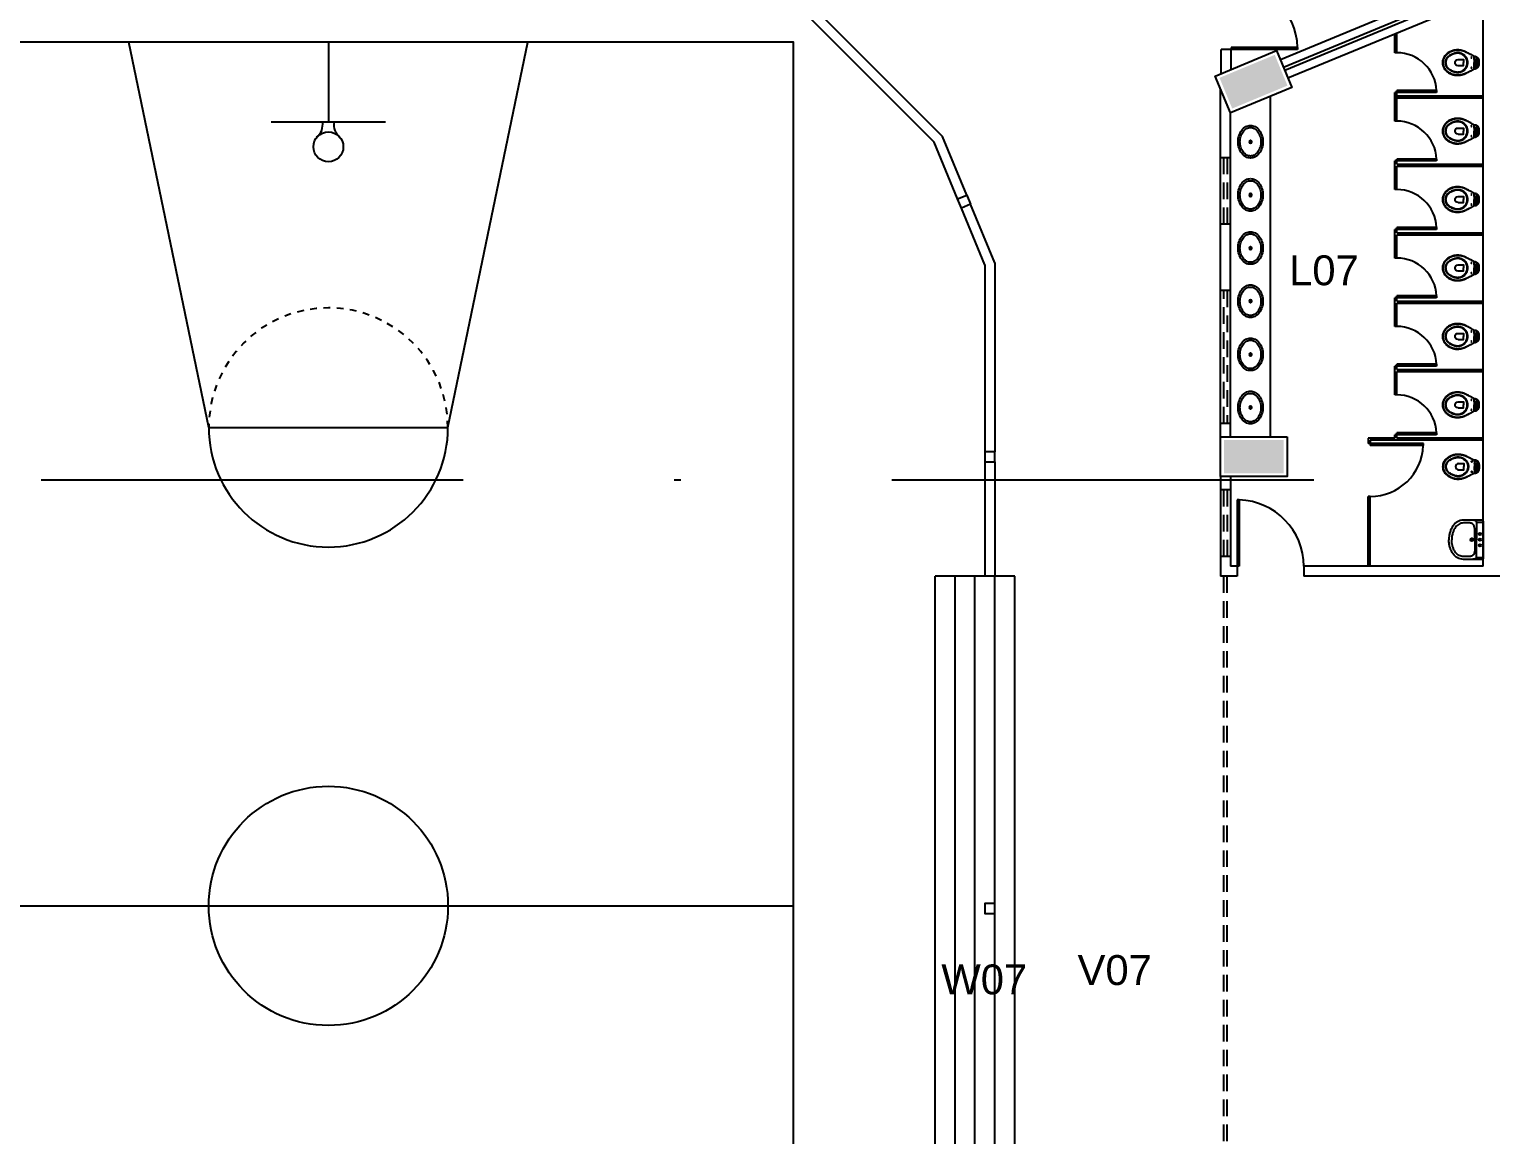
# Model space of a CAD drawing. Extents: x 308 to 539, y -42 to 210.
# Drawn here: x 445.33 to 467.32, y 131.17 to 147.81 of the extents above; entities that cross this region are included whole.
import ezdxf

# ---------------------------------------------------------------- set-up
doc = ezdxf.new("R2010")
doc.units = 0
doc.header["$LTSCALE"] = 2
doc.header["$PDMODE"] = 3
doc.linetypes.add('DASHDOT2', pattern=[12.7, 6.35, -3.175, 0, -3.175])
doc.linetypes.add('HIDDEN', pattern=[0.375, 0.25, -0.125])
doc.layers.get('0').update_dxf_attribs({"linetype": 'CONTINUOUS'})
doc.layers.get('DEFPOINTS').update_dxf_attribs({"linetype": 'CONTINUOUS'})
for name, color, linetype in [('DIVISÓRIAS-ARY', 2, 'CONTINUOUS'), ('ESQUADRIA-ALTA-ARY', 7, 'HIDDEN'), ('HACHURAS-ARY', 9, 'CONTINUOUS'), ('INDIC-CORTE-TBS', 4, 'DASHDOT2'), ('L_DECA', 7, 'CONTINUOUS'), ('MOBILIÁRIO-ARY', 7, 'CONTINUOUS'), ('PAREDE-ALTA-ARY', 1, 'CONTINUOUS'), ('PAREDE-BAIXA-ARY', 2, 'CONTINUOUS'), ('PEÇAS-SANIT-ARY', 7, 'CONTINUOUS'), ('PILARES-PRINC-ARY', 5, 'CONTINUOUS'), ('QUADRA-TREIN-ARY', 7, 'CONTINUOUS'), ('RAMPA-ARY', 2, 'CONTINUOUS'), ('TEXTO-PB-COR-ARY', 12, 'CONTINUOUS')]:
    doc.layers.add(name, color=color, linetype=linetype)
doc.styles.add('ARIAL', font='arial.ttf', dxfattribs={"height": 0.5})
doc.styles.add('SEM_ESCALA', font='arial.ttf')
doc.dimstyles.new('DIMTIC100-ARY', dxfattribs={"dimtxt": 0.3, "dimasz": 0.12, "dimexe": 0.1, "dimexo": 0.15, "dimgap": 0.1, "dimtad": 1, "dimjust": 1, "dimtoh": 1, "dimrnd": 0.01, "dimzin": 0, "dimdsep": 46, "dimtxsty": 'SEM_ESCALA', "dimblk1": 'NONE', "dimblk2": 'NONE', "dimsah": 1, "dimcen": -0.1, "dimdle": 0.06, "dimse1": 1, "dimse2": 1, "dimsd1": 1, "dimsd2": 1, "dimclrd": 1, "dimclre": 1, "dimclrt": 2, "dimadec": 0, "dimazin": 0, "dimtfac": 1, "dimtix": 1, "dimtmove": 2, "dimatfit": 3, "dimldrblk": 'NONE', "dimfxl": 1, "dimtolj": 1, "dimtzin": 0, "dimarcsym": 0})

# ---------------------------------------------------------------- blocks, each defined once
blk = doc.blocks.new('*D7')
at = {"layer": 'DEFPOINTS', "color": 0, "linetype": 'ByBlock', "ltscale": 0.5}
for p in [(420.13, 157.77), (456.899, 121.001), (456.723, 120.824)]:
    blk.add_point(p, dxfattribs=at)
at = {"color": 2, "linetype": 'ByBlock', "ltscale": 0.5, "insert": (420.716, 157.189), "char_height": 0.3, "attachment_point": 5, "rotation": 315, "style": 'SEM_ESCALA'}
blk.add_mtext('\\A1;52.00', dxfattribs=at)
blk = doc.blocks.new('_NONE')
at = {"color": 0, "linetype": 'ByBlock', "ltscale": 0.5}
blk.add_circle((0, 0), 0.25, dxfattribs=at)
blk = doc.blocks.new('RAV10')
at = {"layer": 'L_DECA'}
blk.add_lwpolyline([(4.6, -12.9), (8.2, -12.9), (8.2, -12.9), (8.7, -13), (9.2, -13.2), (9.6, -13.5), (9.9, -14), (10.1, -14.3), (10.1, -14.3), (10.1, -14.3), (10.1, -14.3), (10.1, -14.3), (10.1, -14.3), (12.2, -18), (12.2, -18), (12.5, -18.6), (12.8, -19.1), (13.1, -19.6), (13.3, -20.1), (13.3, -20.1), (13.6, -20.6), (13.9, -21.1), (14.2, -21.5), (14.5, -22.1), (14.7, -22.6), (15, -23.1), (15.3, -23.6), (15.5, -24.1), (15.5, -24.1), (15.9, -24.8), (16.3, -25.6), (16.6, -26.3), (16.9, -27), (17.2, -27.8), (17.5, -28.6), (17.8, -29.4), (18, -30.2), (18, -30.2), (18.3, -31.4), (18.6, -32.6), (18.8, -33.9), (19, -35.2), (19.1, -36.4), (19.1, -37.7), (19.1, -39), (19, -40.3), (19, -40.3), (18.8, -41.6), (18.6, -42.9), (18.2, -44.2), (17.9, -45.5), (17.4, -46.8), (16.9, -48), (16.4, -49.3), (15.8, -50.4), (15.8, -50.4), (15.2, -51.4), (14.6, -52.3), (13.9, -53.1), (13.3, -53.9), (12.5, -54.8), (11.7, -55.5), (10.9, -56.3), (10.1, -57), (10.1, -57), (9, -57.8), (7.9, -58.5), (6.6, -59.1), (5.4, -59.6), (4.1, -60), (2.8, -60.3), (1.4, -60.4), (0, -60.5), (0, -60.5), (-1.4, -60.4), (-2.7, -60.3), (-4, -60), (-5.3, -59.6), (-6.6, -59.1), (-7.8, -58.5), (-9, -57.8), (-10.1, -57), (-10.1, -57), (-10.9, -56.3), (-11.7, -55.5), (-12.5, -54.8), (-13.2, -53.9), (-13.9, -53.1), (-14.5, -52.3), (-15.1, -51.4), (-15.7, -50.4), (-15.7, -50.4), (-16.3, -49.3), (-16.9, -48), (-17.4, -46.8), (-17.8, -45.5), (-18.2, -44.2), (-18.5, -42.9), (-18.7, -41.6), (-19, -40.3), (-19, -40.3), (-19, -39), (-19, -37.7), (-19, -36.4), (-18.9, -35.2), (-18.7, -33.9), (-18.5, -32.6), (-18.2, -31.4), (-17.9, -30.2), (-17.9, -30.2), (-17.7, -29.4), (-17.4, -28.6), (-17.1, -27.8), (-16.9, -27), (-16.6, -26.3), (-16.2, -25.6), (-15.8, -24.8), (-15.5, -24.1), (-15.5, -24.1), (-15.2, -23.6), (-15, -23.1), (-14.7, -22.6), (-14.4, -22.1), (-14.2, -21.5), (-13.9, -21.1), (-13.6, -20.6), (-13.3, -20.1), (-13.3, -20.1), (-13.1, -19.6), (-12.8, -19.1), (-12.4, -18.6), (-12.1, -18), (-10.1, -14.3), (-10.1, -14.3), (-10.1, -14.3), (-10.1, -14.3), (-10.1, -14.3), (-10.1, -14.3), (-9.8, -14), (-9.8, -14), (-9.6, -13.5), (-9.1, -13.2), (-8.6, -13), (-8.1, -12.9), (-4.5, -12.9)], dxfattribs=at)
at = {"layer": 'L_DECA', "color": 1}
for points in [[(12.2, -18), (13.3, -20.1), (13.3, -20.1), (13.6, -20.6), (13.8, -21.1), (14.1, -21.5), (14.3, -22.1), (14.5, -22.6), (14.7, -23.1), (15, -23.6), (15.2, -24.1), (15.2, -24.1), (15.5, -24.8), (15.9, -25.6), (16.2, -26.3), (16.6, -27.1), (16.9, -27.8), (17.1, -28.5), (17.4, -29.4), (17.6, -30.2), (17.6, -30.2), (17.9, -31.4), (18.1, -32.6), (18.3, -33.9), (18.5, -35.2), (18.5, -36.4), (18.5, -37.7), (18.5, -39), (18.4, -40.3), (18.4, -40.3), (18.2, -41.6), (17.9, -42.9), (17.6, -44.2), (17.2, -45.5), (16.7, -46.8), (16.2, -48), (15.6, -49.3), (15, -50.4), (15, -50.4), (14.4, -51.2), (13.9, -52), (13.3, -52.8), (12.8, -53.5), (12.2, -54.2), (11.5, -54.9), (10.9, -55.5), (10.1, -56.2), (10.1, -56.2), (9, -57.1), (7.9, -57.8), (6.6, -58.4), (5.4, -58.9), (4.1, -59.3), (2.8, -59.6), (1.4, -59.8), (0, -59.8), (0, -59.8), (-1.4, -59.8), (-2.7, -59.6), (-4.1, -59.3), (-5.3, -58.9), (-6.6, -58.4), (-7.8, -57.8), (-9, -57.1), (-10.1, -56.2), (-10.1, -56.2), (-10.8, -55.5), (-11.5, -54.9), (-12.1, -54.2), (-12.7, -53.5), (-13.3, -52.8), (-13.9, -52), (-14.4, -51.2), (-14.9, -50.4), (-14.9, -50.4), (-15.5, -49.3), (-16.1, -48), (-16.6, -46.8), (-17.1, -45.5), (-17.5, -44.2), (-17.9, -42.9), (-18.1, -41.6), (-18.3, -40.3), (-18.3, -40.3), (-18.4, -39.1), (-18.5, -37.7), (-18.5, -36.4), (-18.4, -35.2), (-18.2, -33.9), (-18, -32.6), (-17.8, -31.4), (-17.5, -30.2), (-17.5, -30.2), (-17.3, -29.4), (-17, -28.6), (-16.8, -27.8), (-16.5, -27.1), (-16.2, -26.3), (-15.8, -25.6), (-15.5, -24.8), (-15.2, -24.1), (-15.2, -24.1), (-15, -23.6), (-14.7, -23.1), (-14.5, -22.6), (-14.2, -22.1), (-14, -21.5), (-13.7, -21.1), (-13.5, -20.6), (-13.2, -20.1), (-12.1, -18)], [(-7.7, -9.4), (-8.1, -10.1), (-8.5, -10.8), (-8.6, -11.4), (-8.8, -12.2), (-8.8, -13.1)], [(-5.1, -12.9), (-5.1, -9.7), (-5.1, -7.8), (-5.1, -7.8), (-5.2, -7.6), (-5.3, -7.5), (-5.5, -7.4), (-5.9, -7.6), (-5.9, -7.6), (-6.4, -8), (-7.1, -8.6), (-7.7, -9.4)], [(5.1, -9.3), (5, -8.9), (4.6, -8.3), (3.9, -7.8), (3.1, -7.7), (0, -7.7), (-3.1, -7.7), (-3.1, -7.7), (-3.9, -7.8), (-4.5, -8.3), (-5, -8.9), (-5.1, -9.7)], [(4.6, -12.9), (4.6, -12.9), (4.2, -12.9), (3.9, -12.6), (3.6, -12.4), (3.6, -12), (3.6, -10.7), (3.6, -10.7), (3.6, -10.5), (3.6, -10.4), (3.7, -10.2), (3.9, -10.1), (3.9, -10.1), (3.9, -9.9), (3.9, -9.7), (3.8, -9.5), (3.6, -9.4), (0, -9.4), (-3.5, -9.4), (-3.5, -9.4), (-3.7, -9.5), (-3.9, -9.7), (-3.9, -9.9), (-3.8, -10.1), (-3.8, -10.1), (-3.6, -10.2), (-3.6, -10.4), (-3.5, -10.5), (-3.5, -10.7), (-3.5, -12), (-3.5, -12), (-3.6, -12.4), (-3.8, -12.6), (-4.1, -12.9), (-4.5, -12.9)], [(3.7, -10.3), (0, -10.3), (-3.6, -10.3)], [(5.1, -12.9), (5.1, -9.7), (5.1, -7.8), (5.1, -7.8), (5.2, -7.6), (5.3, -7.5), (5.5, -7.4), (5.9, -7.6), (5.9, -7.6), (6.4, -8), (7.1, -8.6), (7.7, -9.4)], [(7.7, -9.4), (8.1, -10.1), (8.5, -10.8), (8.6, -11.4), (8.8, -12.2), (8.8, -13.1)], [(-12.9, -30.2), (-12.9, -30.2), (-12.4, -29.3), (-11.9, -28.4), (-11.2, -27.7), (-10.6, -26.9), (-9.9, -26.2), (-9.2, -25.6), (-8.4, -25), (-7.5, -24.4), (-6.7, -23.9), (-5.8, -23.5), (-4.9, -23.1), (-3.9, -22.8), (-3, -22.6), (-2, -22.4), (-1, -22.3), (0, -22.2), (0, -22.2), (1, -22.3), (2, -22.4), (3, -22.6), (4, -22.8), (5, -23.1), (5.8, -23.5), (6.8, -23.9), (7.6, -24.4), (8.5, -25), (9.3, -25.6), (10, -26.2), (10.6, -26.9), (11.3, -27.7), (12, -28.4), (12.5, -29.3), (13, -30.2), (13, -30.2), (13.6, -31.3), (14, -32.6), (14.3, -33.8), (14.6, -35.1), (14.7, -36.4), (14.7, -37.7), (14.7, -39), (14.4, -40.3), (14.4, -40.3), (14.2, -41.6), (13.8, -42.9), (13.4, -44.2), (12.9, -45.5), (12.4, -46.8), (11.7, -48), (11.1, -49.3), (10.4, -50.4), (10.4, -50.4), (9.4, -51.7), (8.4, -52.8), (7.2, -53.8), (5.9, -54.6), (4.5, -55.2), (3.1, -55.8), (1.5, -56.1), (0, -56.2), (0, -56.2), (-1.5, -56.1), (-3.1, -55.8), (-4.4, -55.2), (-5.8, -54.6), (-7.1, -53.8), (-8.3, -52.8), (-9.3, -51.7), (-10.3, -50.4), (-10.3, -50.4), (-11, -49.3), (-11.7, -48), (-12.3, -46.8), (-12.8, -45.5), (-13.3, -44.2), (-13.7, -42.9), (-14.1, -41.6), (-14.4, -40.3), (-14.4, -40.3), (-14.6, -39), (-14.7, -37.7), (-14.6, -36.4), (-14.5, -35.1), (-14.2, -33.8), (-13.9, -32.6), (-13.5, -31.3), (-12.9, -30.2)], [(-12, -30.2), (-12, -30.2), (-11.5, -29.4), (-11, -28.6), (-10.4, -27.9), (-9.8, -27.2), (-9.1, -26.7), (-8.5, -26.1), (-7.7, -25.5), (-6.9, -25), (-6.1, -24.6), (-5.3, -24.2), (-4.5, -23.9), (-3.6, -23.6), (-2.8, -23.4), (-1.8, -23.2), (-0.9, -23.2), (0, -23.1), (0, -23.1), (0.9, -23.2), (1.9, -23.2), (2.8, -23.4), (3.6, -23.6), (4.5, -23.9), (5.4, -24.2), (6.2, -24.6), (7, -25), (7.7, -25.5), (8.5, -26.1), (9.2, -26.7), (9.8, -27.2), (10.4, -27.9), (11, -28.6), (11.5, -29.4), (12, -30.2), (12, -30.2), (12.7, -31.3), (13.2, -32.6), (13.6, -33.8), (13.9, -35), (14.1, -36.4), (14.1, -37.7), (14.1, -39), (13.9, -40.3), (13.9, -40.3), (13.6, -41.7), (13.2, -43), (12.8, -44.3), (12.3, -45.5), (11.7, -46.9), (11.1, -48.1), (10.4, -49.3), (9.6, -50.4), (9.6, -50.4), (8.8, -51.6), (7.8, -52.6), (6.7, -53.5), (5.5, -54.2), (4.2, -54.8), (2.8, -55.3), (1.5, -55.5), (0, -55.7), (0, -55.7), (-1.5, -55.5), (-2.8, -55.3), (-4.2, -54.8), (-5.4, -54.2), (-6.6, -53.5), (-7.7, -52.6), (-8.7, -51.6), (-9.6, -50.4), (-9.6, -50.4), (-10.3, -49.3), (-11, -48.1), (-11.7, -46.9), (-12.2, -45.5), (-12.7, -44.3), (-13.1, -43), (-13.5, -41.7), (-13.8, -40.3), (-13.8, -40.3), (-14, -39), (-14.1, -37.7), (-14, -36.4), (-13.9, -35), (-13.6, -33.8), (-13.2, -32.6), (-12.7, -31.3), (-12, -30.2)], [(-4.5, -37), (-4.5, -29), (0, -29)], [(4.6, -37), (4.6, -29), (0, -29)]]:
    blk.add_lwpolyline(points, dxfattribs=at)
at = {"layer": 'L_DECA', "color": 7}
for points in [[(10.1, -14.3), (10.1, -14.3), (10.1, -14.3), (10.1, -14.3), (10.1, -14.3), (10.1, -14.3), (9.6, -11.3), (9.6, -11.3), (9.3, -10.2), (8.9, -9.3), (8.3, -8.5), (7.7, -7.7), (6.9, -7), (6.1, -6.5), (5.1, -6.2), (4.1, -5.9), (4.1, -5.9), (3.6, -5.8), (3.1, -5.7), (2.6, -5.6), (2, -5.6), (1.5, -5.6), (1, -5.5), (0.5, -5.5), (0, -5.5), (0, -5.5), (-0.5, -5.5), (-1, -5.5), (-1.5, -5.6), (-2, -5.6), (-2.5, -5.6), (-3, -5.7), (-3.5, -5.8), (-4, -5.9), (-4, -5.9), (-5, -6.2), (-6, -6.5), (-6.9, -7), (-7.6, -7.7), (-8.2, -8.5), (-8.8, -9.3), (-9.3, -10.2), (-9.6, -11.3), (-10, -14.3), (-10, -14.3), (-10, -14.3), (-10, -14.3), (-10, -14.3), (-10.1, -14.3)], [(-4.5, -12.9), (0, -12.9)], [(4.6, -12.9), (0, -12.9)]]:
    blk.add_lwpolyline(points, dxfattribs=at)
at = {"layer": 'L_DECA', "color": 1}
for centre in [(-7.6, -17), (7.6, -17)]:
    blk.add_circle(centre, 0.672, dxfattribs=at)
blk.add_arc((0, -37), 4.56, 180, 0, dxfattribs=at)
blk = doc.blocks.new('DUO04')
at = {"layer": 'L_DECA'}
blk.add_line((-27.8, 0), (27.8, 0), dxfattribs=at)
at = {"layer": 'L_DECA', "color": 1}
for p, q in [((-26.5, -9.9), (-26.5, 0)), ((26.5, -9.9), (26.5, 0)), ((-26.5, -9.9), (0, -9.9)), ((26.5, -9.9), (0, -9.9))]:
    blk.add_line(p, q, dxfattribs=at)
at = {"layer": 'L_DECA', "color": 7}
for points in [[(-27.8, 0), (-27.8, 0), (-28.5, -0.1), (-29.1, -0.3), (-29.4, -0.8), (-29.5, -1.4), (-29.5, -23.9)], [(27.8, 0), (27.8, 0), (28.5, -0.1), (29.1, -0.3), (29.4, -0.8), (29.5, -1.4), (29.5, -23.9)], [(-29.5, -23.9), (-29.5, -29.7), (-29.5, -29.7), (-29.4, -32.1), (-28.9, -34.4), (-28.2, -36.5), (-27.2, -38.6), (-26.1, -40.5), (-24.7, -42.2), (-23.1, -43.8), (-21.3, -45.2), (-21.3, -45.2), (-20.2, -45.9), (-19.1, -46.6), (-18, -47.2), (-16.9, -47.9), (-15.7, -48.4), (-14.5, -49), (-13.3, -49.4), (-12.1, -49.9), (-10.8, -50.3), (-9.5, -50.5), (-8.2, -50.9), (-6.7, -51.1), (-4.8, -51.4), (-2.9, -51.5), (-1.4, -51.5), (0, -51.5)], [(29.5, -23.9), (29.5, -29.7), (29.5, -29.7), (29.4, -32.1), (28.9, -34.4), (28.2, -36.5), (27.2, -38.6), (26.1, -40.5), (24.7, -42.2), (23.1, -43.8), (21.3, -45.2), (21.3, -45.2), (20.2, -45.9), (19.1, -46.6), (18, -47.2), (16.9, -47.9), (15.7, -48.4), (14.5, -49), (13.3, -49.4), (12.1, -49.9), (10.8, -50.3), (9.5, -50.5), (8.2, -50.9), (6.7, -51.1), (4.8, -51.4), (2.9, -51.5), (1.4, -51.5), (0, -51.5)]]:
    blk.add_lwpolyline(points, dxfattribs=at)
at = {"layer": 'L_DECA', "color": 1}
for points in [[(-26.5, -9.9), (-26.9, -10), (-27.5, -10.1), (-28, -10.6), (-28.4, -11.2), (-28.7, -11.9), (-29, -12.7), (-29.2, -13.7), (-29.4, -15), (-29.5, -16.8)], [(0, -12.4), (0, -12.4), (-0.8, -12.4), (-1.4, -12.4), (-1.1, -12.4), (-1.8, -12.4), (-2.5, -12.4), (-3.3, -12.4), (-3.9, -12.4), (-4.7, -12.4), (-7.9, -12.4), (-8.6, -12.4), (-9.3, -12.4), (-10, -12.4), (-10.7, -12.4), (-11.4, -12.4), (-12, -12.4), (-12.7, -12.4), (-12.7, -12.4), (-13.7, -12.4), (-14.7, -12.5), (-15.8, -12.6), (-16.8, -12.8), (-17.8, -13), (-18.8, -13.2), (-19.8, -13.5), (-20.8, -13.7), (-20.8, -13.7), (-21.7, -14.1), (-22.6, -14.7), (-23.3, -15.4), (-23.9, -16.1), (-24.5, -17), (-24.8, -18), (-25.1, -19), (-25.2, -20), (-25.2, -20), (-25.2, -21.8), (-25.2, -23.1), (-25.2, -23.9)], [(0, -12.4), (0, -12.4), (0.8, -12.4), (1.4, -12.4), (1.1, -12.4), (1.8, -12.4), (2.5, -12.4), (3.3, -12.4), (3.9, -12.4), (4.7, -12.4), (7.9, -12.4), (8.6, -12.4), (9.3, -12.4), (10, -12.4), (10.7, -12.4), (11.4, -12.4), (12, -12.4), (12.7, -12.4), (12.7, -12.4), (13.7, -12.4), (14.7, -12.5), (15.8, -12.6), (16.8, -12.8), (17.8, -13), (18.8, -13.2), (19.8, -13.5), (20.8, -13.7), (20.8, -13.7), (21.7, -14.1), (22.6, -14.7), (23.3, -15.4), (23.9, -16.1), (24.5, -17), (24.8, -18), (25.1, -19), (25.2, -20), (25.2, -20), (25.2, -21.8), (25.2, -23.1), (25.2, -23.9)], [(26.5, -9.9), (26.9, -10), (27.5, -10.1), (28, -10.6), (28.4, -11.2), (28.7, -11.9), (29, -12.7), (29.2, -13.7), (29.4, -15), (29.5, -16.8)], [(-25.2, -23.9), (-25.2, -27.3), (-25.2, -29.6), (-25.2, -29.6), (-25, -31.4), (-24.8, -33.1), (-24.2, -34.8), (-23.5, -36.3), (-22.6, -37.8), (-21.6, -39.1), (-20.4, -40.4), (-19.1, -41.4), (-19.1, -41.4), (-18.1, -42.1), (-17.1, -42.7), (-16.2, -43.3), (-15.2, -43.9), (-14.1, -44.4), (-13, -44.8), (-11.9, -45.3), (-10.8, -45.7), (-9.7, -46.1), (-8.6, -46.4), (-6.7, -46.8), (-5.2, -47), (-3.3, -47.2), (-2.1, -47.2), (-1, -47.2), (0, -47.2)], [(25.2, -23.9), (25.2, -27.3), (25.2, -29.6), (25.2, -29.6), (25, -31.4), (24.8, -33.1), (24.2, -34.8), (23.5, -36.3), (22.6, -37.8), (21.6, -39.1), (20.4, -40.4), (19.1, -41.4), (19.1, -41.4), (18.1, -42.1), (17.1, -42.7), (16.2, -43.3), (15.2, -43.9), (14.1, -44.4), (13, -44.8), (11.9, -45.3), (10.8, -45.7), (9.7, -46.1), (8.6, -46.4), (6.7, -46.8), (5.2, -47), (3.3, -47.2), (2.1, -47.2), (1, -47.2), (0, -47.2)]]:
    blk.add_lwpolyline(points, dxfattribs=at)
for centre, radius in [((-8.5, -4.9), 1.75), ((0, -17), 2.25), ((0, -4.9), 1.75), ((0, -17), 0.981), ((8.5, -4.9), 1.75)]:
    blk.add_circle(centre, radius, dxfattribs=at)
blk = doc.blocks.new('CUB01')
at = {"layer": 'L_DECA'}
blk.add_lwpolyline([(-24.5, -18.7, 0.124977), (-22.8, -25.6, 0.105809), (-17.3, -31.9, 0.086634), (-9.6, -35.9, 0.076682), (0, -37.4, 0.076682), (9.6, -35.9, 0.086634), (17.3, -31.9, 0.105809), (22.8, -25.6, 0.124977), (24.5, -18.7, 0.124977), (22.8, -11.8, 0.105809), (17.3, -5.5, 0.086634), (9.6, -1.5, 0.076682), (0, 0, 0.076682), (-9.6, -1.5, 0.086634), (-17.3, -5.5, 0.105809), (-22.8, -11.8, 0.124977)], format="xyb", close=True, dxfattribs=at)
at = {"layer": 'L_DECA', "color": 1}
blk.add_lwpolyline([(0.1, -2.9, 0.074123), (-8.3, -4.1, 0.084852), (-15, -7.5, 0.106323), (-19.8, -12.9, 0.128843), (-21.3, -18.6, 0.128843), (-19.8, -24.4, 0.106323), (-15, -29.8, 0.084852), (-8.3, -33.1, 0.074123), (0.1, -34.4, 0.074123), (8.6, -33.1, 0.084852), (15.3, -29.8, 0.106323), (20, -24.4, 0.128843), (21.5, -18.6, 0.128843), (20, -12.9, 0.106323), (15.3, -7.5, 0.084852), (8.6, -4.1, 0.074123)], format="xyb", close=True, dxfattribs=at)
for radius in [2.25, 1.06]:
    blk.add_circle((0.1, -18.7), radius, dxfattribs=at)

msp = doc.modelspace()

# ---------------------------------------------------------------- hatches: boundary and pattern name
at = {"layer": 'HACHURAS-ARY', "ltscale": 0.5}
for points in [[(464.067, 147.424), (463.236, 147.079), (463.427, 146.617), (464.258, 146.962)], [(464.203, 141.627), (463.303, 141.627), (463.303, 141.127), (464.203, 141.127)]]:
    msp.add_hatch(color=256, dxfattribs=at).paths.add_polyline_path(points)

# ---------------------------------------------------------------- linework, layer by layer
at = {"layer": 'DIVISÓRIAS-ARY'}
for p, q in [((465.873, 147.457), (465.873, 147.739)), ((465.903, 147.457), (465.903, 147.751)), ((464.411, 147.536), (463.411, 147.536)), ((463.411, 147.536), (463.411, 147.506)), ((464.411, 147.506), (463.411, 147.506)), ((464.411, 147.536), (464.411, 147.506)), ((465.903, 147.457), (465.873, 147.457)), ((465.873, 146.427), (465.873, 146.857)), ((466.502, 146.857), (465.873, 146.857)), ((466.502, 146.887), (465.903, 146.887)), ((465.903, 146.857), (465.903, 146.887)), ((465.903, 146.607), (465.903, 146.857)), ((465.903, 146.807), (467.203, 146.807)), ((465.903, 146.427), (465.903, 146.777)), ((465.903, 146.777), (467.203, 146.777)), ((466.502, 146.887), (466.502, 146.857)), ((465.903, 146.427), (465.873, 146.427)), ((465.873, 145.397), (465.873, 145.827)), ((466.502, 145.827), (465.873, 145.827)), ((466.502, 145.857), (465.903, 145.857)), ((465.903, 145.827), (465.903, 145.857)), ((465.903, 145.777), (465.903, 145.827)), ((465.903, 145.777), (465.903, 145.827)), ((466.502, 145.857), (466.502, 145.827)), ((465.903, 145.777), (467.203, 145.777)), ((465.903, 145.397), (465.903, 145.747)), ((465.903, 145.747), (467.203, 145.747)), ((465.903, 145.397), (465.873, 145.397)), ((465.873, 144.367), (465.873, 144.797)), ((466.502, 144.797), (465.873, 144.797)), ((466.502, 144.827), (465.903, 144.827)), ((465.903, 144.797), (465.903, 144.827)), ((465.903, 144.747), (465.903, 144.797)), ((465.903, 144.747), (465.903, 144.797)), ((465.903, 144.747), (467.203, 144.747)), ((465.903, 144.367), (465.903, 144.717)), ((465.903, 144.717), (467.203, 144.717)), ((466.502, 144.827), (466.502, 144.797)), ((465.903, 144.367), (465.873, 144.367)), ((465.873, 143.337), (465.873, 143.767)), ((466.502, 143.767), (465.873, 143.767)), ((466.502, 143.797), (465.903, 143.797)), ((465.903, 143.767), (465.903, 143.797)), ((465.903, 143.717), (465.903, 143.767)), ((465.903, 143.717), (465.903, 143.767)), ((465.903, 143.717), (467.203, 143.717)), ((465.903, 143.337), (465.903, 143.687)), ((465.903, 143.687), (467.203, 143.687)), ((466.502, 143.797), (466.502, 143.767)), ((465.903, 143.337), (465.873, 143.337)), ((466.502, 142.737), (465.873, 142.737)), ((465.873, 142.307), (465.873, 142.737)), ((466.502, 142.767), (465.903, 142.767)), ((465.903, 142.737), (465.903, 142.767)), ((465.903, 142.687), (465.903, 142.737)), ((465.903, 142.687), (465.903, 142.737)), ((466.502, 142.767), (466.502, 142.737)), ((465.903, 142.687), (467.203, 142.687)), ((465.903, 142.307), (465.903, 142.657)), ((465.903, 142.657), (467.203, 142.657)), ((465.903, 142.307), (465.873, 142.307)), ((465.873, 141.657), (465.473, 141.657)), ((465.473, 141.657), (465.473, 141.577)), ((467.203, 141.627), (465.503, 141.627)), ((465.503, 141.627), (465.503, 141.577)), ((466.502, 141.707), (465.873, 141.707)), ((465.873, 141.657), (465.873, 141.707)), ((466.502, 141.737), (465.903, 141.737)), ((465.903, 141.707), (465.903, 141.737)), ((465.903, 141.657), (465.903, 141.707)), ((467.203, 141.657), (465.903, 141.657)), ((466.502, 141.737), (466.502, 141.707)), ((466.303, 141.577), (465.473, 141.577)), ((465.503, 141.577), (465.503, 141.547)), ((466.303, 141.547), (465.503, 141.547)), ((466.303, 141.547), (466.303, 141.577)), ((465.473, 139.727), (465.473, 140.777)), ((465.503, 140.777), (465.473, 140.777)), ((465.503, 139.727), (465.503, 140.777)), ((463.533, 140.727), (463.503, 140.727)), ((463.503, 140.727), (463.503, 139.727)), ((463.533, 140.727), (463.533, 139.727)), ((463.533, 139.727), (463.503, 139.727))]:
    msp.add_line(p, q, dxfattribs=at)
at = {"layer": 'DIVISÓRIAS-ARY', "color": 7, "ltscale": 0.5}
for centre, radius, start, end in [((463.411, 147.506), 1, 1.7191, 90), ((465.903, 146.857), 0.6, 2.866, 90), ((465.903, 145.827), 0.6, 2.866, 90), ((465.903, 144.797), 0.6, 2.866, 90), ((465.903, 143.767), 0.6, 2.866, 90), ((465.903, 142.737), 0.6, 2.866, 90), ((465.903, 141.707), 0.6, 2.866, 90), ((465.503, 141.577), 0.8, 270, 357.8509), ((463.503, 139.727), 1, 360, 88.2809)]:
    msp.add_arc(centre, radius, start, end, dxfattribs=at)
at = {"layer": 'ESQUADRIA-ALTA-ARY', "ltscale": 0.5}
for p, q in [((463.403, 145.877), (463.253, 145.877)), ((463.303, 144.877), (463.303, 145.877)), ((463.353, 145.877), (463.353, 144.877)), ((463.403, 144.877), (463.253, 144.877)), ((463.403, 143.877), (463.253, 143.877)), ((463.303, 141.877), (463.303, 143.877)), ((463.353, 143.877), (463.353, 141.877)), ((463.403, 141.877), (463.253, 141.877)), ((463.403, 140.877), (463.253, 140.877)), ((463.303, 139.877), (463.303, 140.877)), ((463.353, 140.877), (463.353, 139.877)), ((463.403, 139.877), (463.253, 139.877)), ((463.303, 129.577), (463.303, 139.577)), ((463.353, 129.577), (463.353, 139.577))]:
    msp.add_line(p, q, dxfattribs=at)
at = {"layer": 'INDIC-CORTE-TBS', "ltscale": 0.5}
msp.add_line((432.706, 141.027), (505.417, 141.027), dxfattribs=at)
at = {"layer": 'MOBILIÁRIO-ARY'}
msp.add_line((464.003, 141.677), (464.003, 146.802), dxfattribs=at)
at = {"layer": 'PAREDE-ALTA-ARY'}
for p, q in [((474.775, 151.616), (464.199, 147.235)), ((474.794, 151.569), (464.219, 147.189)), ((472.488, 150.804), (464.152, 147.35)), ((467.203, 148.29), (464.266, 147.073)), ((467.203, 139.727), (467.203, 148.29)), ((463.411, 147.506), (463.261, 147.506)), ((463.261, 147.144), (463.261, 147.506)), ((463.411, 147.206), (463.411, 147.506)), ((463.253, 141.677), (463.253, 146.906)), ((463.403, 141.677), (463.403, 146.553)), ((463.253, 141.077), (463.253, 139.577)), ((463.403, 141.077), (463.403, 139.727)), ((463.503, 139.727), (463.403, 139.727)), ((463.503, 139.727), (463.403, 139.727)), ((463.503, 139.727), (463.503, 139.577)), ((467.203, 139.727), (464.503, 139.727)), ((464.503, 139.727), (464.503, 139.577)), ((463.503, 139.577), (463.253, 139.577)), ((463.503, 139.577), (463.253, 139.577)), ((473.453, 139.577), (464.503, 139.577))]:
    msp.add_line(p, q, dxfattribs=at)
at = {"layer": 'PAREDE-BAIXA-ARY'}
for p, q in [((456.952, 148.101), (458.941, 146.112)), ((457.058, 148.207), (459.068, 146.197)), ((459.295, 145.258), (458.941, 146.112)), ((459.433, 145.315), (459.068, 146.197)), ((459.856, 144.294), (459.491, 145.176)), ((459.706, 144.264), (459.352, 145.119)), ((459.706, 144.264), (459.706, 141.452)), ((459.856, 144.294), (459.856, 141.452)), ((459.706, 141.302), (459.706, 139.577)), ((459.856, 141.302), (459.856, 139.577))]:
    msp.add_line(p, q, dxfattribs=at)
at = {"layer": 'PILARES-PRINC-ARY'}
for points in [[(464.094, 147.489), (464.324, 146.935), (463.4, 146.552), (463.17, 147.106)], [(459.491, 145.176), (459.352, 145.119), (459.295, 145.258), (459.433, 145.315)], [(464.253, 141.677), (464.253, 141.077), (463.253, 141.077), (463.253, 141.677)], [(459.856, 141.452), (459.706, 141.452), (459.706, 141.302), (459.856, 141.302)], [(459.856, 134.652), (459.706, 134.652), (459.706, 134.502), (459.856, 134.502)]]:
    msp.add_lwpolyline(points, close=True, dxfattribs=at)
at = {"layer": 'QUADRA-TREIN-ARY'}
for p, q in [((448.027, 141.817), (446.827, 147.617)), ((449.827, 147.617), (449.827, 146.417)), ((451.627, 141.817), (452.827, 147.617)), ((448.965, 146.417), (450.688, 146.417)), ((448.027, 141.817), (451.627, 141.817)), ((442.827, 134.617), (456.827, 134.617))]:
    msp.add_line(p, q, dxfattribs=at)
msp.add_lwpolyline([(456.827, 121.617), (456.827, 147.617), (442.827, 147.617), (442.827, 121.617)], close=True, dxfattribs=at)
for centre, radius in [((449.827, 146.041), 0.225), ((449.827, 134.617), 1.8)]:
    msp.add_circle(centre, radius, dxfattribs=at)
for centre, radius, start, end in [((449.508, 146.372), 0.234, 307.042, 10.9512), ((450.143, 146.369), 0.234, 169.0488, 232.958), ((449.827, 141.817), 1.8, 180, 360)]:
    msp.add_arc(centre, radius, start, end, dxfattribs=at)
at = {"layer": 'QUADRA-TREIN-ARY', "linetype": 'HIDDEN', "ltscale": 0.04}
msp.add_arc((449.827, 141.817), 1.8, 0, 180, dxfattribs=at)
at = {"layer": 'RAMPA-ARY'}
for p, q in [((458.956, 129.577), (458.956, 139.577)), ((460.156, 139.577), (458.956, 139.577)), ((459.256, 129.577), (459.256, 139.577)), ((459.556, 129.577), (459.556, 139.577)), ((459.856, 134.652), (459.856, 139.577)), ((460.156, 129.577), (460.156, 139.577)), ((459.856, 129.577), (459.856, 134.502))]:
    msp.add_line(p, q, dxfattribs=at)

# ---------------------------------------------------------------- block references
at = {"layer": 'PEÇAS-SANIT-ARY', "ltscale": 0.5, "yscale": 0.01, "zscale": 0.01, "rotation": 270}
for name, p, xscale in [('RAV10', (467.195, 147.307), -0.01), ('RAV10', (467.195, 146.277), -0.01), ('RAV10', (467.195, 145.247), -0.01), ('RAV10', (467.195, 144.217), -0.01), ('RAV10', (467.195, 143.187), -0.01), ('RAV10', (467.195, 142.157), -0.01), ('RAV10', (467.203, 141.227), 0.01), ('DUO04', (467.203, 140.127), 0.01)]:
    msp.add_blockref(name, p, dxfattribs=dict(at, xscale=xscale))
at = {"layer": 'PEÇAS-SANIT-ARY', "xscale": -0.01, "yscale": 0.01, "zscale": 0.01, "rotation": 90}
for p in [(463.515, 146.117), (463.515, 145.317), (463.515, 144.517), (463.515, 143.717), (463.515, 142.917), (463.515, 142.117)]:
    msp.add_blockref('CUB01', p, dxfattribs=at)

# ---------------------------------------------------------------- texts
at = {"layer": 'TEXTO-PB-COR-ARY', "style": 'ARIAL'}
for s, p in [('L07', (464.283, 143.957)), ('W07', (459.05, 133.285)), ('V07', (461.1, 133.426))]:
    msp.add_text(s, height=0.45, dxfattribs=at).set_placement(p)

# ---------------------------------------------------------------- dimensions: what is measured, and where the dimension line sits
at = {"layer": 'PILARES-PRINC-ARY'}
dim = msp.add_aligned_dim(p1=(420.13, 157.77), p2=(456.899, 121.001), distance=-0.25, dimstyle='DIMTIC100-ARY', dxfattribs=at)
dim.commit()
dim.dimension.update_dxf_attribs({"geometry": '*D7', "text_midpoint": (420.716, 157.189)})

doc.saveas('drawing.dxf')
